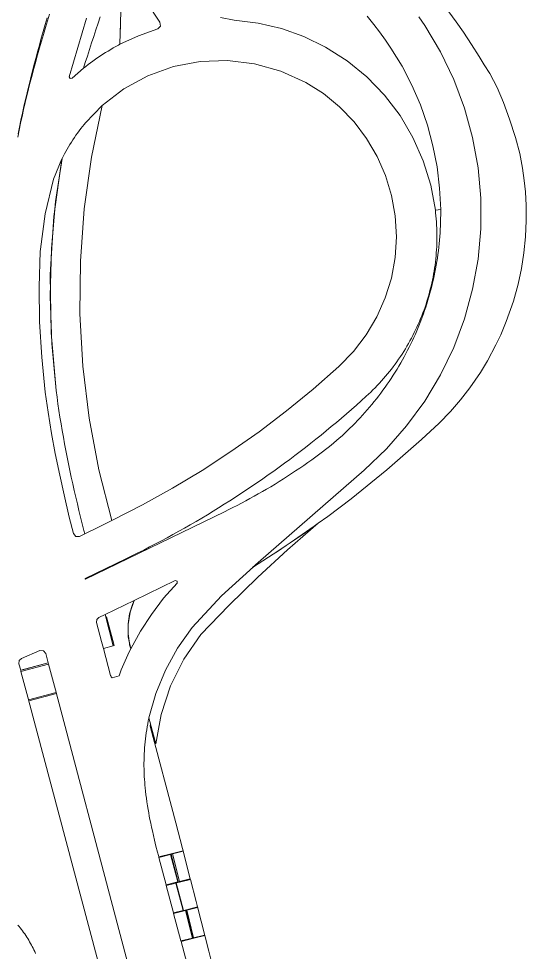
# Model space of a CAD drawing. Header units: metres. Extents: x 105146 to 106170, y 111783 to 118163.
# Drawn here: x 105361.3 to 105454, y 112748.6 to 112919.3 of the extents above; entities that cross this region are included whole.
import ezdxf

# ---------------------------------------------------------------- set-up
doc = ezdxf.new("R2010")
doc.units = ezdxf.units.M
doc.layers.add('20-EP-ZONA-DURA', color=253, linetype='CONTINUOUS', lineweight=13)
doc.layers.add('20-EP-ZONA-VERDE', color=84, linetype='CONTINUOUS', lineweight=13)

msp = doc.modelspace()

# ---------------------------------------------------------------- linework, layer by layer
at = {"layer": '20-EP-ZONA-DURA'}
for points in [[(105366.9228, 112920.0924), (105366.5476, 112918.8571), (105366.1766, 112917.6204), (105365.8106, 112916.3822), (105365.4498, 112915.1426), (105365.0943, 112913.9014), (105364.7447, 112912.6582), (105364.4014, 112911.4134), (105364.0645, 112910.1666), (105363.7346, 112908.9181), (105363.4119, 112907.6675), (105363.0968, 112906.4149), (105362.7899, 112905.1602), (105362.4912, 112903.9037), (105362.2011, 112902.6449), (105361.9202, 112901.3841), (105361.6488, 112900.121), (105361.3871, 112898.8558), (105361.1356, 112897.5886)], [(105361.1981, 112898.1936), (105361.4467, 112899.4472), (105361.7051, 112900.7009), (105361.972, 112901.9528), (105362.2485, 112903.2048), (105362.533, 112904.4555), (105362.8257, 112905.7053), (105363.1261, 112906.9544), (105363.434, 112908.2025), (105363.7489, 112909.45), (105364.0707, 112910.6969), (105364.3988, 112911.9432), (105364.733, 112913.1889), (105365.0727, 112914.4341), (105365.4181, 112915.6787), (105365.7683, 112916.9232), (105366.1235, 112918.1673), (105366.483, 112919.4111)], [(105379.9569, 112920.5605), (105379.9021, 112918.5326), (105379.887, 112917.9741), (105379.8503, 112916.6184), (105379.7947, 112914.5615), (105379.5433, 112914.4291), (105379.0577, 112914.167), (105378.5758, 112913.8981), (105378.098, 112913.6227), (105377.6234, 112913.3404), (105377.1532, 112913.0516), (105376.687, 112912.7563), (105376.225, 112912.4545), (105375.7673, 112912.1463), (105375.3139, 112911.8317), (105374.8649, 112911.5109), (105374.4204, 112911.1838), (105373.9805, 112910.8506), (105373.5453, 112910.5113), (105373.1369, 112910.1839), (105373.4561, 112911.2271), (105373.8329, 112912.4225), (105374.2153, 112913.6189), (105374.6033, 112914.8159), (105374.9961, 112916.0137), (105375.3937, 112917.2125), (105375.7959, 112918.4125), (105376.2019, 112919.6133)], [(105361.1585, 112753.5705), (105361.3737, 112753.3081), (105361.5847, 112753.0424), (105361.7916, 112752.7735), (105361.9944, 112752.5014), (105362.192, 112752.2273), (105362.387, 112751.9478), (105362.5776, 112751.6655), (105362.7621, 112751.3827), (105362.9425, 112751.0966), (105363.1197, 112750.8055), (105363.2917, 112750.513), (105363.4593, 112750.2176), (105363.622, 112749.92), (105363.7801, 112749.6199), (105363.9334, 112749.3176), (105364.0823, 112749.0123), (105364.226, 112748.7058), (105364.3655, 112748.3955)]]:
    msp.add_lwpolyline(points, dxfattribs=at)
for points in [[(105376.0197, 112826.3754), (105373.3613, 112825.0851), (105373.2065, 112825.6729), (105372.9015, 112826.9013), (105372.6009, 112828.1285), (105372.3049, 112829.3543), (105372.0137, 112830.5787), (105371.7281, 112831.8021), (105371.4479, 112833.0245), (105371.1737, 112834.2457), (105370.9059, 112835.4659), (105370.6445, 112836.6851), (105370.3901, 112837.9035), (105370.1429, 112839.1209), (105369.9031, 112840.3373), (105369.6715, 112841.5531), (105369.4479, 112842.7679), (105369.2327, 112843.9819), (105369.0265, 112845.1949), (105368.8293, 112846.4073), (105368.6417, 112847.6187), (105368.4637, 112848.8291), (105368.2959, 112850.0387), (105368.1361, 112851.2651), (105367.3196, 112859.8632), (105367.3178, 112859.8925), (105367.0291, 112868.5368), (105367.029, 112868.5538), (105367.2697, 112877.1979), (105367.2708, 112877.2165), (105368.0398, 112885.8281), (105368.0422, 112885.8482), (105369.2274, 112893.675), (105369.4239, 112894.0685), (105369.6557, 112894.5154), (105369.8942, 112894.9581), (105370.1389, 112895.3956), (105370.3907, 112895.8299), (105370.6491, 112896.2599), (105370.9143, 112896.6861), (105371.186, 112897.1079), (105371.4647, 112897.5261), (105371.7493, 112897.939), (105372.0403, 112898.3474), (105372.3384, 112898.7524), (105372.6422, 112899.1519), (105372.9524, 112899.5466), (105373.2691, 112899.9371), (105373.4909, 112900.202), (105376.5359, 112903.3547), (105374.6014, 112893.9607), (105373.2786, 112884.4615), (105372.5731, 112874.8966), (105372.4878, 112865.3061), (105373.0231, 112855.7302), (105374.1768, 112846.2089), (105375.944, 112836.7823), (105378.3173, 112827.4899), (105376.0197, 112826.3754)], [(105373.4854, 112816.8105), (105373.4309, 112816.784), (105373.4157, 112816.8414), (105373.4049, 112816.882), (105373.442, 112816.8999), (105380.8901, 112820.5117), (105381.9754, 112821.0424), (105383.0575, 112821.5803), (105384.1361, 112822.1252), (105385.2111, 112822.6772), (105386.2824, 112823.2363), (105387.3501, 112823.8023), (105388.414, 112824.3753), (105389.4742, 112824.9552), (105390.5306, 112825.542), (105391.5831, 112826.1358), (105392.6317, 112826.7364), (105393.6764, 112827.3438), (105394.717, 112827.9581), (105395.7537, 112828.5792), (105396.7862, 112829.207), (105397.8146, 112829.8415), (105398.8389, 112830.4828), (105399.8589, 112831.1307), (105400.8747, 112831.7853), (105401.8862, 112832.4466), (105402.8933, 112833.1144), (105403.8961, 112833.7888), (105404.8944, 112834.4697), (105405.8882, 112835.1571), (105406.8775, 112835.8511), (105407.8623, 112836.5515), (105408.8425, 112837.2583), (105409.818, 112837.9714), (105410.7888, 112838.691), (105411.7549, 112839.4169), (105412.7163, 112840.1491), (105413.6728, 112840.8875), (105414.6245, 112841.6322), (105415.5713, 112842.3831), (105416.5132, 112843.1402), (105417.4501, 112843.9034), (105418.382, 112844.6728), (105419.3088, 112845.4481), (105420.2306, 112846.2296), (105421.1473, 112847.0171), (105422.0587, 112847.8105), (105422.965, 112848.6099), (105423.866, 112849.4152), (105424.762, 112850.2266), (105425.1758, 112850.6092), (105425.5843, 112850.9979), (105425.9873, 112851.3924), (105426.3846, 112851.7926), (105426.7761, 112852.1984), (105427.1619, 112852.6098), (105427.5417, 112853.0266), (105427.9156, 112853.4488), (105428.2836, 112853.8765), (105428.645, 112854.3089), (105429.0005, 112854.7467), (105429.3497, 112855.1895), (105429.6926, 112855.6372), (105430.029, 112856.0898), (105430.3589, 112856.5471), (105430.6823, 112857.0091), (105430.9991, 112857.4756), (105431.3092, 112857.9466), (105431.6126, 112858.422), (105431.9092, 112858.9016), (105432.1988, 112859.3855), (105432.4814, 112859.873), (105432.7574, 112860.3653), (105433.0261, 112860.861), (105433.2878, 112861.3606), (105433.5423, 112861.8638), (105433.7896, 112862.3706), (105434.0296, 112862.8808), (105434.2624, 112863.3944), (105434.4879, 112863.9114), (105434.7059, 112864.4314), (105434.9165, 112864.9546), (105435.1196, 112865.4806), (105435.3152, 112866.0094), (105435.5033, 112866.5412), (105435.6838, 112867.0755), (105435.8566, 112867.6122), (105436.0217, 112868.1514), (105436.1792, 112868.6929), (105436.329, 112869.2366), (105436.4709, 112869.7823), (105436.6051, 112870.33), (105436.7314, 112870.8796), (105436.85, 112871.4309), (105436.9606, 112871.9839), (105437.0634, 112872.5385), (105437.1582, 112873.0943), (105437.2451, 112873.6515), (105437.3241, 112874.2098), (105437.3951, 112874.7693), (105437.4581, 112875.3297), (105437.5131, 112875.8909), (105437.5601, 112876.4529), (105437.5991, 112877.0154), (105437.6301, 112877.5785), (105437.6531, 112878.1419), (105437.668, 112878.7057), (105437.6749, 112879.2698), (105437.6738, 112879.8335), (105437.6646, 112880.3973), (105437.6474, 112880.961), (105437.6222, 112881.5243), (105437.5889, 112882.0873), (105437.5476, 112882.6497), (105437.4983, 112883.2114), (105437.441, 112883.7724), (105437.3859, 112884.2501), (105438.3621, 112884.3689), (105438.3654, 112884.0365), (105438.3661, 112883.3772), (105438.3588, 112882.7179), (105438.3436, 112882.0587), (105438.3204, 112881.3997), (105438.2895, 112880.7414), (105438.2505, 112880.0831), (105438.2035, 112879.4242), (105438.1488, 112878.7686), (105438.0861, 112878.112), (105438.0156, 112877.4565), (105437.9371, 112876.8021), (105437.8508, 112876.1484), (105437.7565, 112875.4957), (105437.6544, 112874.8436), (105437.5446, 112874.1944), (105437.4269, 112873.5454), (105437.3015, 112872.8982), (105437.1681, 112872.2516), (105437.0272, 112871.6084), (105436.8784, 112870.9661), (105436.722, 112870.3257), (105436.5579, 112869.6875), (105436.386, 112869.0505), (105436.2065, 112868.4161), (105436.0194, 112867.7839), (105435.8247, 112867.1539), (105435.6225, 112866.5266), (105435.4126, 112865.9013), (105435.1955, 112865.2791), (105434.9706, 112864.659), (105434.7383, 112864.0419), (105434.4988, 112863.4277), (105434.2519, 112862.8167), (105433.9975, 112862.2083), (105433.7358, 112861.6029), (105433.4668, 112861.0008), (105433.1909, 112860.4024), (105432.908, 112859.8078), (105432.617, 112859.2149), (105432.3197, 112858.6268), (105432.0149, 112858.0419), (105431.7033, 112857.4608), (105431.3847, 112856.8835), (105431.0592, 112856.3102), (105430.7268, 112855.7408), (105430.3876, 112855.1754), (105430.0421, 112854.6149), (105429.6883, 112854.0561), (105429.3297, 112853.5046), (105428.9637, 112852.9562), (105428.5905, 112852.4113), (105428.2119, 112851.8726), (105427.8258, 112851.3371), (105427.4343, 112850.8075), (105427.0361, 112850.2822), (105426.6314, 112849.7616), (105426.2207, 112849.2461), (105425.8035, 112848.7353), (105425.3804, 112848.2296), (105424.9512, 112847.7291), (105424.5161, 112847.2338), (105424.0749, 112846.7438), (105423.628, 112846.2591), (105423.1754, 112845.78), (105422.7169, 112845.3062), (105422.2528, 112844.838), (105421.7828, 112844.3752), (105421.3075, 112843.9182), (105420.8267, 112843.467), (105420.3406, 112843.0216), (105419.8496, 112842.5825), (105419.3526, 112842.1488), (105418.8504, 112841.7211), (105418.3434, 112841.2995), (105417.8314, 112840.8843), (105417.3151, 112840.4756), (105416.7925, 112840.0722), (105416.2661, 112839.6759), (105415.545, 112839.1442), (105414.8198, 112838.6188), (105414.0903, 112838.0994), (105413.3563, 112837.586), (105412.6185, 112837.0788), (105411.8764, 112836.5776), (105411.1301, 112836.0826), (105410.3795, 112835.5934), (105409.6255, 112835.1111), (105408.8672, 112834.6347), (105408.105, 112834.1645), (105407.339, 112833.7007), (105406.5691, 112833.2432), (105405.8138, 112832.8026), (105405.0549, 112832.3681), (105404.2925, 112831.9397), (105403.5268, 112831.5175), (105402.7576, 112831.1015), (105401.9851, 112830.6917), (105401.2093, 112830.2881), (105400.4296, 112829.8904), (105399.6482, 112829.4998), (105398.8625, 112829.1149), (105373.4854, 112816.8105)], [(105381.5058, 112805.0191), (105381.559, 112804.7762), (105381.747, 112804.0545), (105381.4817, 112803.5149), (105381.2239, 112802.9731), (105380.973, 112802.4281), (105380.7291, 112801.8799), (105380.4922, 112801.3286), (105380.2623, 112800.7744), (105380.0395, 112800.2173), (105379.8238, 112799.6574), (105379.6173, 112799.1006), (105379.6149, 112799.0947), (105378.3459, 112798.7583), (105378.2966, 112798.8038), (105378.2492, 112798.8556), (105378.2067, 112798.9113), (105378.1697, 112798.9699), (105378.1371, 112799.0329), (105378.1106, 112799.0974), (105378.0899, 112799.1637), (105378.0875, 112799.172), (105376.7745, 112804.1353), (105378.5711, 112804.6107), (105378.7097, 112804.6461), (105377.3135, 112809.9291), (105377.2278, 112809.8905), (105377.1123, 112810.3445), (105382.3799, 112812.8991), (105382.0833, 112812.1921), (105381.5521, 112810.4487), (105381.2758, 112808.6473), (105381.2603, 112806.8249), (105381.5058, 112805.0191)], [(105366.7576, 112801.2764), (105361.7094, 112799.9426), (105361.6579, 112800.1359), (105362.2221, 112800.2852), (105366.7061, 112801.4715), (105366.7576, 112801.2764)], [(105361.7094, 112799.9426), (105366.7576, 112801.2764), (105368.1741, 112795.9154), (105363.1343, 112794.5769), (105361.7094, 112799.9426)], [(105389.3733, 112766.6537), (105386.8645, 112766.0229), (105386.8041, 112766.2572), (105386.6392, 112766.9022), (105386.3696, 112767.979), (105386.1072, 112769.0573), (105385.904, 112769.921), (105385.708, 112770.7863), (105385.5568, 112771.4795), (105385.411, 112772.1739), (105385.2705, 112772.8693), (105385.1528, 112773.4785), (105385.0406, 112774.0887), (105384.9337, 112774.6998), (105384.8206, 112775.387), (105384.7153, 112776.075), (105384.6173, 112776.7653), (105384.5361, 112777.3912), (105384.4622, 112778.0199), (105384.3961, 112778.6488), (105384.3481, 112779.1623), (105384.3055, 112779.6776), (105384.2686, 112780.1924), (105384.2372, 112780.7077), (105384.2135, 112781.1864), (105384.1953, 112781.6654), (105384.1829, 112782.1444), (105384.1759, 112782.6231), (105384.175, 112783.1764), (105384.1817, 112783.7299), (105384.1962, 112784.2831), (105384.2183, 112784.8357), (105384.2481, 112785.3878), (105384.2856, 112785.939), (105384.3308, 112786.4914), (105384.3835, 112787.0417), (105384.4438, 112787.5905), (105384.5121, 112788.1407), (105384.5879, 112788.6892), (105384.6711, 112789.2358), (105384.762, 112789.7812), (105384.8606, 112790.3259), (105384.9666, 112790.8685), (105385.0804, 112791.4109), (105385.0906, 112791.4566), (105385.3827, 112790.3538), (105385.3009, 112789.8933), (105390.0035, 112772.2771), (105391.2157, 112767.5669), (105391.3232, 112767.1441), (105389.3733, 112766.6537)], [(105392.6281, 112762.0119), (105390.6631, 112761.5177), (105389.3975, 112766.5567), (105391.3479, 112767.0471), (105392.6281, 112762.0119)], [(105393.9353, 112756.8755), (105391.9557, 112756.3777), (105391.4109, 112756.2413), (105390.0813, 112761.2685), (105390.6875, 112761.4207), (105392.6528, 112761.9149), (105393.6763, 112757.8893), (105393.9353, 112756.8755)], [(105393.9353, 112756.8755), (105396.0021, 112748.7837), (105396.5542, 112746.6042), (105394.5405, 112746.0979), (105392.2799, 112745.5293), (105390.9499, 112750.5569), (105393.2723, 112751.1407), (105395.2689, 112751.6429), (105395.2447, 112751.7397), (105393.2479, 112751.2377), (105391.9801, 112756.2809), (105393.9573, 112756.7781), (105393.9353, 112756.8755)]]:
    msp.add_lwpolyline(points, close=True, dxfattribs=at)
at = {"layer": '20-EP-ZONA-VERDE'}
for points in [[(105384.2833, 112935.4375), (105383.712, 112933.2959), (105383.4046, 112931.1009), (105383.3656, 112928.8849), (105383.5957, 112926.6805), (105384.0914, 112924.5202), (105384.8455, 112922.4361), (105385.8467, 112920.4587), (105387.0803, 112918.6175), (105387.2072, 112917.8849), (105386.6767, 112917.3643), (105383.1697, 112916.1248), (105379.7947, 112914.5615), (105379.9569, 112920.5605), (105380.0691, 112922.2792), (105380.3889, 112923.9783), (105382.2065, 112929.3989), (105384.2369, 112935.4545), (105384.2833, 112935.4375)], [(105413.7201, 112907.5991), (105413.7277, 112907.5949), (105416.9419, 112905.5511), (105419.892, 112903.142), (105422.5367, 112900.4011), (105424.839, 112897.3669), (105426.7666, 112894.0818), (105428.2924, 112890.592), (105429.395, 112886.9463), (105430.0591, 112883.1958), (105430.2753, 112879.3931), (105430.0406, 112875.5915), (105429.3583, 112871.8443), (105428.2379, 112868.204), (105426.6951, 112864.7217), (105424.7516, 112861.446), (105422.4345, 112858.423), (105419.7765, 112855.6952), (105415.0546, 112851.5418), (105410.1885, 112847.5582), (105405.1842, 112843.7496), (105400.0482, 112840.1207), (105394.7868, 112836.6761), (105389.4067, 112833.4201), (105383.9146, 112830.3567), (105378.3173, 112827.4899), (105375.944, 112836.7823), (105374.1768, 112846.2089), (105373.0232, 112855.7302), (105372.4878, 112865.3061), (105372.5731, 112874.8966), (105373.2786, 112884.4615), (105374.6014, 112893.9607), (105376.5359, 112903.3547), (105380.4859, 112906.4002), (105384.8591, 112908.7986), (105389.5505, 112910.4921), (105394.4473, 112911.4402), (105399.4318, 112911.62), (105404.3842, 112911.0272), (105409.1854, 112909.6761), (105413.7201, 112907.5991)], [(105368.1361, 112851.2651), (105368.2959, 112850.0387), (105368.4637, 112848.8291), (105368.6417, 112847.6187), (105368.8293, 112846.4073), (105369.0265, 112845.1949), (105369.2327, 112843.9819), (105369.4479, 112842.7679), (105369.6715, 112841.5531), (105369.9031, 112840.3373), (105370.1429, 112839.1209), (105370.3901, 112837.9035), (105370.6445, 112836.6851), (105370.9059, 112835.4659), (105371.1737, 112834.2457), (105371.4479, 112833.0245), (105371.7281, 112831.8021), (105372.0137, 112830.5787), (105372.3049, 112829.3543), (105372.6009, 112828.1285), (105372.9015, 112826.9013), (105373.2065, 112825.6729), (105373.3613, 112825.0851), (105372.4015, 112824.6197), (105371.7139, 112824.6147), (105371.2765, 112825.1453), (105370.5375, 112828.1489), (105369.5787, 112832.2239), (105368.7919, 112835.7795), (105367.9751, 112839.7727), (105367.3045, 112843.3943), (105366.6605, 112847.3411), (105366.1537, 112850.9975), (105365.4931, 112857.392), (105365.1196, 112863.8105), (105365.0339, 112870.2393), (105365.2361, 112876.6673), (105365.2615, 112877.1249), (105366.1142, 112883.5858), (105367.6653, 112889.9165), (105369.1949, 112893.6097), (105367.7368, 112883.0833), (105367.0726, 112872.4772), (105367.206, 112861.8512), (105368.1361, 112851.2651)], [(105394.5431, 112806.6951), (105391.4274, 112802.1921), (105388.9926, 112797.2874), (105387.2894, 112792.0831), (105386.3535, 112786.6879), (105385.0905, 112791.4569), (105386.3352, 112795.8997), (105388.0843, 112800.1691), (105390.3145, 112804.208), (105392.9959, 112807.9625), (105398.3318, 112813.7717), (105404.2029, 112819.0393), (105407.7717, 112821.3524), (105408.5465, 112821.8527), (105410.1535, 112822.9445), (105410.8894, 112823.4445), (105413.2317, 112825.0357), (105415.2669, 112826.4998), (105415.9897, 112827.0187), (105410.4159, 112822.1659), (105404.9807, 112817.1584), (105399.6883, 112812.0001), (105394.5431, 112806.6951)], [(105413.2317, 112825.0357), (105410.8894, 112823.4445), (105415.2669, 112826.4998), (105413.2317, 112825.0357)], [(105408.5465, 112821.8527), (105407.7717, 112821.3524), (105410.1535, 112822.9445), (105408.5465, 112821.8527)], [(105390.2127, 112816.0531), (105387.7708, 112813.2949), (105385.5382, 112810.3646), (105383.527, 112807.2781), (105381.7481, 112804.0523), (105381.307, 112806.2708), (105381.2666, 112808.5325), (105381.628, 112810.7656), (105382.3799, 112812.8991), (105389.8611, 112816.5265), (105390.2329, 112816.4354), (105390.2127, 112816.0531)], [(105378.5711, 112804.6107), (105376.7745, 112804.1353), (105376.4463, 112805.3757), (105375.5255, 112808.8565), (105375.5718, 112809.3947), (105375.9499, 112809.7809), (105377.1123, 112810.3445), (105378.5711, 112804.6107)], [(105366.2495, 112803.1995), (105366.7061, 112801.4715), (105361.6579, 112800.1359), (105361.3369, 112801.3445), (105361.3907, 112801.8998), (105361.7945, 112802.2849), (105365.1603, 112803.7303), (105365.8265, 112803.7144), (105366.2495, 112803.1995)], [(105391.3479, 112767.0471), (105389.3975, 112766.5567), (105389.1171, 112766.4861), (105389.0201, 112766.4618), (105386.8895, 112765.9261), (105386.8645, 112766.0229), (105389.3733, 112766.6537), (105391.3231, 112767.1441), (105391.3479, 112767.0471)], [(105390.3468, 112761.4383), (105388.2129, 112760.9017), (105386.8895, 112765.9261), (105389.0201, 112766.4618), (105390.3468, 112761.4383)], [(105390.4435, 112761.4631), (105390.3468, 112761.4383), (105389.0201, 112766.4618), (105389.1171, 112766.4861), (105390.4435, 112761.4631)], [(105392.6583, 112761.9163), (105390.6875, 112761.4207), (105390.0813, 112761.2685), (105389.9843, 112761.2438), (105388.2385, 112760.8049), (105388.2129, 112760.9017), (105390.3468, 112761.4383), (105390.4435, 112761.4631), (105390.6631, 112761.5177), (105392.6339, 112762.0133), (105392.6583, 112761.9163)], [(105391.3142, 112756.2165), (105389.5685, 112755.7775), (105388.2385, 112760.8049), (105389.9843, 112761.2438), (105391.3142, 112756.2165)], [(105391.4109, 112756.2413), (105391.3142, 112756.2165), (105389.9843, 112761.2438), (105390.0813, 112761.2685), (105391.4109, 112756.2413)], [(105393.9573, 112756.7781), (105391.9801, 112756.2809), (105391.8244, 112756.2419), (105391.7278, 112756.2172), (105389.5941, 112755.6809), (105389.5685, 112755.7775), (105391.3142, 112756.2165), (105391.4109, 112756.2413), (105391.9557, 112756.3777), (105393.9353, 112756.8755), (105393.9573, 112756.7781)], [(105393.058, 112751.1899), (105390.9243, 112750.6535), (105389.5941, 112755.6809), (105391.7278, 112756.2172), (105393.058, 112751.1899)], [(105393.1545, 112751.2149), (105393.058, 112751.1899), (105391.7278, 112756.2172), (105391.8244, 112756.2419), (105393.1545, 112751.2149)], [(105395.2689, 112751.6429), (105393.2723, 112751.1407), (105390.9499, 112750.5569), (105390.9243, 112750.6535), (105393.058, 112751.1899), (105393.1545, 112751.2149), (105393.2479, 112751.2377), (105395.2447, 112751.7397), (105395.2689, 112751.6429)]]:
    msp.add_lwpolyline(points, close=True, dxfattribs=at)
for points in [[(105376.2019, 112919.6133), (105375.7959, 112918.4125), (105375.3937, 112917.2125), (105374.9961, 112916.0137), (105374.6033, 112914.8159), (105374.2153, 112913.6189), (105373.8329, 112912.4225), (105373.4561, 112911.2271), (105373.1369, 112910.1839), (105371.0375, 112908.3511), (105370.6779, 112908.3125), (105370.5425, 112908.6479), (105373.6559, 112919.3633)], [(105424.9307, 112919.7049), (105426.1463, 112918.1925), (105427.2021, 112916.8163), (105428.3033, 112915.3017), (105429.2677, 112913.8907), (105431.3096, 112910.5516), (105433.1079, 112907.0752), (105434.6536, 112903.4794), (105435.9386, 112899.7824), (105436.9565, 112896.0031), (105437.702, 112892.1607), (105438.1713, 112888.275), (105438.3621, 112884.3689), (105437.3859, 112884.2501), (105436.5518, 112888.8344), (105435.1845, 112893.2895), (105433.303, 112897.5529), (105430.9332, 112901.5655), (105428.1082, 112905.2718), (105424.8671, 112908.6202), (105421.2548, 112911.5644), (105417.3215, 112914.0635), (105417.3139, 112914.0677), (105413.3825, 112915.9758), (105409.2647, 112917.4388), (105405.0107, 112918.4388), (105400.6723, 112918.9637), (105398.1208, 112919.4653)], [(105439.8633, 112920.4881), (105441.1959, 112918.6887), (105442.5189, 112916.8027), (105444.0041, 112914.5539), (105445.3689, 112912.3453), (105446.3197, 112910.8239), (105447.3113, 112909.2343), (105448.6585, 112906.6887), (105449.8305, 112903.9085), (105450.9437, 112900.8775), (105452.0469, 112897.5377), (105452.7969, 112894.5801), (105453.3053, 112891.9095), (105453.6229, 112889.6813), (105453.8315, 112887.6183), (105453.9771, 112885.0983), (105453.9997, 112882.3533), (105453.8625, 112879.3579), (105453.5687, 112876.4659), (105453.1119, 112873.5641), (105452.4965, 112870.6933), (105451.6531, 112867.6311), (105450.3453, 112863.8833), (105449.3209, 112861.4465), (105448.4643, 112859.6339), (105446.9107, 112856.7303), (105445.6039, 112854.5789), (105443.6923, 112851.7925), (105441.9821, 112849.5857), (105440.1583, 112847.4709), (105438.1061, 112845.3361), (105434.8843, 112842.3357), (105428.5395, 112836.7905), (105422.0037, 112831.5077), (105417.7267, 112828.2677), (105415.9897, 112827.0187), (105415.2669, 112826.4998), (105410.8894, 112823.4445), (105410.1535, 112822.9445), (105407.7717, 112821.3524), (105404.0101, 112818.9231), (105405.0383, 112819.8227), (105424.4111, 112836.7403), (105428.4592, 112840.5982), (105432.1445, 112844.8041), (105435.4371, 112849.3241), (105438.3105, 112854.1215), (105440.7414, 112859.1576), (105442.7101, 112864.3917), (105444.2008, 112869.7815), (105445.2014, 112875.2833), (105445.7038, 112880.8528), (105445.704, 112886.4449), (105445.2019, 112892.0144), (105444.2016, 112897.5163), (105442.7112, 112902.9061), (105440.7428, 112908.1403), (105438.3122, 112913.1766), (105435.4391, 112917.9743), (105434.3489, 112919.5691)], [(105394.9139, 112674.9067), (105363.0953, 112794.7235), (105368.1365, 112796.0573), (105412.7001, 112627.3907)]]:
    msp.add_lwpolyline(points, dxfattribs=at)

doc.saveas('drawing.dxf')
